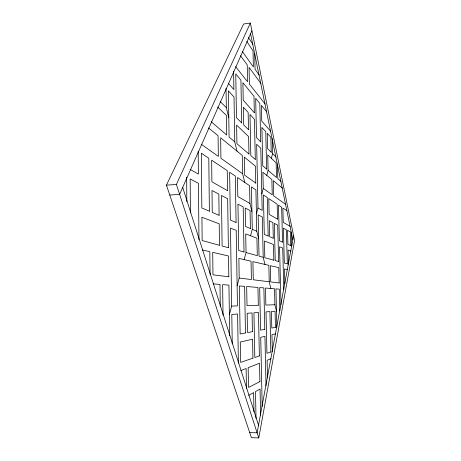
<?xml version="1.0" encoding="UTF-8"?>
<svg xmlns="http://www.w3.org/2000/svg" width="461" height="461" viewBox="0 0 461 461"><rect width="100%" height="100%" fill="white"/><g stroke="black" fill="none" stroke-linecap="round" stroke-linejoin="round"><path stroke-width="0.69" d="M258.777 437.95L294.562 240.613L250.352 23.05L243.633 23.978L166.438 185.155L251.424 437.679L258.777 437.95L176.407 184.44L250.352 23.05M293.571 235.744L257.111 432.833L249.706 432.574M229.376 314.621L231.67 306.087L230.477 228.114L236.205 230.298L237.455 305.908L231.67 306.087M237.121 285.78L239.196 278.046L238.867 258.391L251.049 261.208L251.406 279.55L239.196 278.046M244.151 259.612L246.041 252.576L245.696 233.911L256.921 238.181L257.284 255.659L246.041 252.576M250.554 235.761L252.282 229.33L251.441 186.912L255.918 189.92L256.777 231.226L258.65 238.844M256.414 213.927L257.999 208.026L256.656 144.258L260.799 148.212L262.165 210.4L257.999 208.026M261.802 193.874L263.26 188.44L262.897 172.235L271.869 179.542L272.238 194.842L263.26 188.44M266.763 175.387L268.112 170.368L267.749 154.85L276.127 162.842L276.496 177.531L268.112 170.368M271.356 158.29L272.607 153.64L272.244 138.749M251.913 30.743L179.634 194.369L169.763 195.038M248.669 395.354L253.602 392.622L253.982 411.978M240.763 370.586L246.111 368.495L246.468 388.462M271.005 358.75L267.098 360.283L267.484 377.801M275.603 333.862L271.961 334.709L272.353 351.438M166.438 185.155L176.407 184.44M274.9 304.773L265.864 305.044L265.484 288.039L274.508 288.759L274.9 304.773L276.456 311.1M213.074 283.867L219.995 284.42L220.277 306.432M269.224 281.746L253.279 279.787L252.922 261.641L268.844 265.329L269.224 281.746L270.878 288.465M202.235 249.914L209.824 251.671L210.072 274.462M287.462 269.633L284.483 268.947L284.869 283.676M263.196 257.278L259.019 256.137L258.143 214.843L262.309 217.039L263.196 257.278L264.954 264.424M290.885 251.112L288.079 250.046L288.465 264.211M252.282 229.33L256.777 231.226M190.099 169.377L198.391 174.097L198.19 151.116M249.925 203.434L237.818 196.542L237.496 177.537L249.58 185.662L249.925 203.434L251.931 211.564M290.2 226.351L283.256 222.404L282.881 208.044L287.013 210.821M201.244 144.218L218.341 156.412L218.07 135.73L208.47 127.91M242.601 173.711L220.928 158.256L220.658 137.833L242.273 155.438L242.601 173.711L244.745 182.412M285.705 204.448L273.638 195.839L273.269 180.683L282.351 188.082M211.207 121.733L226.72 134.992L226.432 115.411L217.701 107.079M234.753 141.855L229.088 137.015L228.379 90.846L234.015 96.994L234.753 141.855L237.052 151.185M280.974 181.363L277.804 178.655L277.436 164.093M220.168 101.512L226.316 107.626L228.789 117.664M272.607 153.64L275.983 156.994M228.264 83.239L233.888 89.601L233.589 71.219M270.705 131.241L261.756 121.128L261.404 105.379L266.746 111.931M235.617 66.632L247.557 81.753L247.229 64.874L240.475 55.677M265.115 103.979L249.401 84.086L249.067 67.375L260.92 83.51M242.33 51.488L253.366 66.92L253.031 50.791L246.773 41.455M259.191 75.074L255.071 69.311L254.731 53.332M248.479 37.606L252.893 44.365M182.7 187.431L258.517 425.238M250.571 33.791L292.821 239.789M291.438 232.407L291.819 246.053M283.797 289.496L282.714 248.006L279.539 246.796L281.008 304.583M279.85 310.847L279.308 289.139L275.914 288.868L276.848 327.108M266.02 385.742L264.931 336.34L260.73 337.314L262.194 406.464M260.592 415.119L260.05 389.049L255.498 391.568L256.028 418.404M238.395 363.17L237.588 314.01L231.797 314.442L232.246 343.912M226.028 88.276L226.316 107.626M229.693 335.908L228.938 285.129L222.634 284.627L223.043 315.099M198.956 239.662L198.472 183.357L190.168 178.972L190.399 212.855M186.665 177.128L186.82 201.641M259.9 381.65L248.525 387.419L248.162 367.694L259.514 363.251L259.9 381.65M252.933 358.151L240.625 362.404L240.279 342.05L252.565 339.204L252.933 358.151M259.364 355.927L254.824 357.494L253.936 312.788L258.46 312.449L259.364 355.927M270.849 351.956L266.942 353.31L266.014 311.884L269.916 311.59L270.849 351.956M245.471 332.963L240.146 333.96L239.334 285.958L244.63 286.379L245.471 332.963M252.421 331.666L247.511 332.583L247.159 313.296L252.052 312.927L252.421 331.666M264.781 329.361L260.58 330.145L259.681 287.578L263.871 287.912L264.781 329.361M275.442 327.368L271.806 328.048L271.42 311.48L275.056 311.204L275.442 327.368M258.31 305.274L247.015 305.62L246.664 286.54L257.941 287.439L258.31 305.274M228.817 276.773L212.97 274.819L212.711 252.34L228.512 255.993L228.817 276.773M279.153 282.973L270.728 281.93L270.348 265.674L278.767 267.622L279.153 282.973M219.488 245.292L202.143 240.533L201.93 217.246L219.211 223.827L219.488 245.292M228.385 247.736L222.116 246.013L221.436 195.47L227.665 198.76L228.385 247.736M244.013 252.017L238.735 250.571L237.945 204.183L243.201 206.954L244.013 252.017M273.822 260.194L264.804 257.722L264.435 241.045L273.442 244.474L273.822 260.194M278.611 261.508L275.223 260.58L274.312 223.372L277.695 225.158L278.611 261.508M287.312 263.894L284.328 263.075L283.411 228.172L286.39 229.745L287.312 263.894M209.38 211.184L201.843 207.992L201.33 153.225L208.804 158.25L209.38 211.184M219.102 215.293L212.25 212.4L212.002 190.491L218.825 194.093L219.102 215.293M236.078 222.473L230.356 220.053L229.624 172.247L235.317 176.073L236.078 222.473M250.415 228.535L245.557 226.484L245.217 208.02L250.064 210.579L250.415 228.535M268.169 236.049L264.286 234.407L263.404 194.951L267.276 197.556L268.169 236.049M273.287 238.21L269.668 236.683L269.293 220.727L272.912 222.634L273.287 238.21M282.558 242.134L279.389 240.792L278.479 205.087L281.648 207.22L282.558 242.134M290.73 245.592L287.929 244.405L287.543 230.356L290.349 231.837L290.73 245.592M227.544 190.693L211.899 181.79L211.651 160.163L227.25 170.651L227.544 190.693M277.545 219.154L269.143 214.371L268.775 198.564L277.17 204.206L277.545 219.154M255.774 183.103L244.612 175.145L244.278 157.074L255.423 166.15L255.774 183.103M248.963 154.003L236.925 143.711L236.608 125.127L248.623 136.594L248.963 154.003M255.285 159.402L250.819 155.588L250.006 114.461L254.449 119.318L255.285 159.402M266.619 169.089L262.753 165.787L261.9 127.455L265.755 131.667L266.619 169.089M241.685 122.903L236.487 117.734L235.744 73.864L240.919 80.22L241.685 122.903M248.491 129.668L243.685 124.891L243.356 107.206L248.156 112.444L248.491 129.668M260.655 141.763L256.512 137.643L255.682 98.354L259.814 103.42L260.655 141.763M271.212 152.251L267.605 148.667L267.247 133.292L270.849 137.228L271.212 152.251M254.316 112.703L243.229 100.164L242.907 82.663L253.971 96.251L254.316 112.703"/></g></svg>
